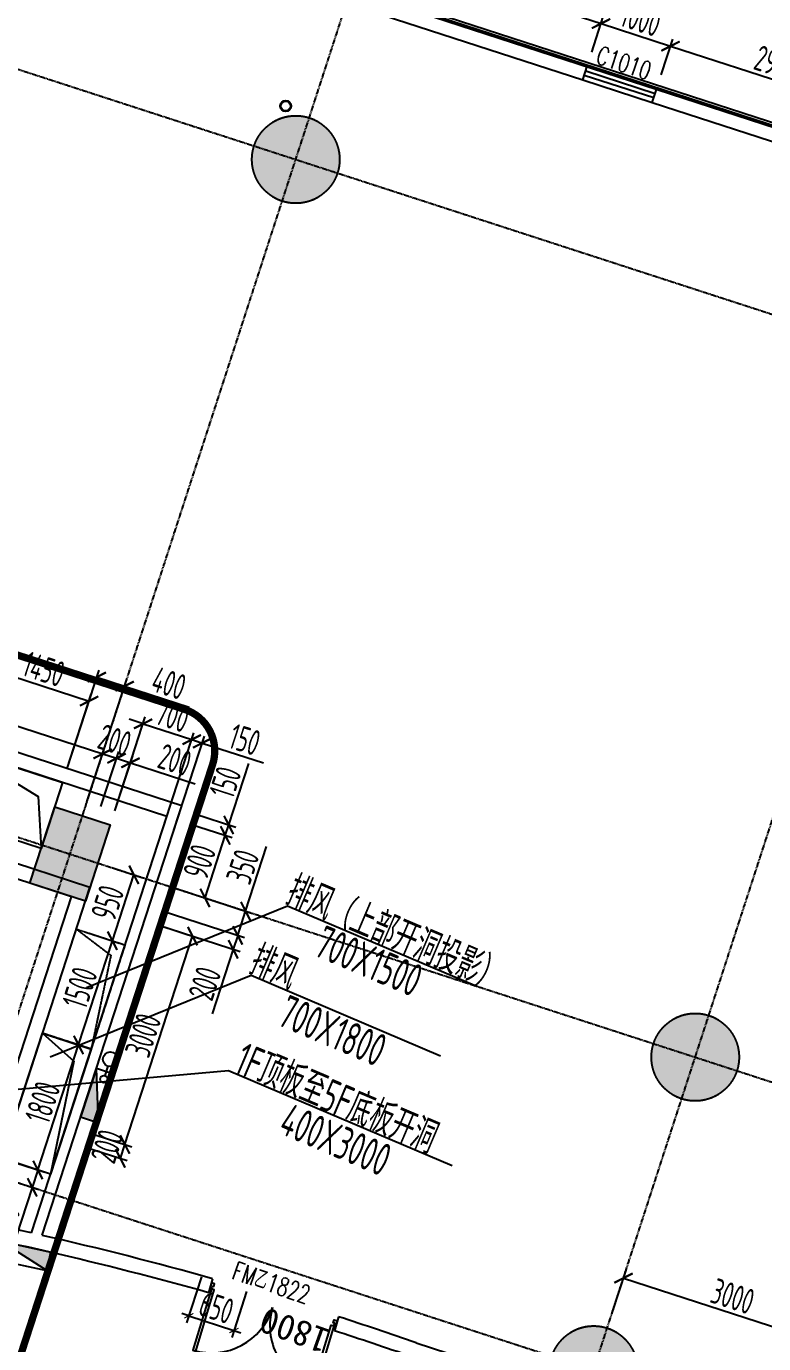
# Model space of a CAD drawing. Extents: x 11778731 to 12007717, y -6694179 to -6314888.
# Drawn here: x 11922133 to 11932228, y -6393688 to -6375651 of the extents above; entities that cross this region are included whole.
import ezdxf
from ezdxf.enums import TextEntityAlignment as Align
from ezdxf.xclip import XClip

# ---------------------------------------------------------------- set-up
doc = ezdxf.new("R2010")
doc.units = 0
doc.header["$LTSCALE"] = 10
doc.header["$MEASUREMENT"] = 0
doc.header["$XCLIPFRAME"] = 0
for name, pattern in [('A3-RG-axis-100$0$CENTER', [2, 1.25, -0.25, 0.25, -0.25]), ('A3-RI-5F$0$DASH', [0.35, 0.25, -0.1]), ('A3-RM-5F$0$DASH', [0.35, 0.25, -0.1]), ('DASHED2', [0.375, 0.25, -0.125])]:
    doc.linetypes.add(name, pattern=pattern)
for name, color, linetype in [('A-CLOD', 200, 'Continuous'), ('A3-RB-5F-100$0$A-DIMS-100', 1, 'Continuous'), ('A3-RG-axis-100$0$A-DIMS-100', 1, 'Continuous'), ('A3-RG-axis-100$0$A-GRID', 1, 'A3-RG-axis-100$0$CENTER'), ('A3-RI-5F$0$A-DOOR', 32, 'Continuous'), ('A3-RI-5F$0$A-FLOR', 2, 'Continuous'), ('A3-RI-5F$0$A-GLAZ', 140, 'Continuous'), ('A3-RI-5F$0$A-WALL', 7, 'Continuous'), ('A3-RI-5F$0$A-WALL-FINI', 95, 'Continuous'), ('A3-RM-5F$0$0P-1', 191, 'Continuous'), ('A3-RM-5F$0$0P-FE-FH-P', 41, 'A3-RM-5F$0$YJdef_FE-FH_LINE_F'), ('A3-RM-5F$0$0P-FE-FH-V', 141, 'Continuous'), ('A3-RM-5F$0$0P-FE-HY', 141, 'Continuous'), ('A3-RM-5F$0$A-EQPM', 55, 'Continuous'), ('A3-RS-1F$0$A-HATH-GRAY', 8, 'Continuous'), ('A3-RS-1F$0$A-WALL', 7, 'Continuous'), ('A3-SYMB-5F-100$0$A-SYMB', 4, 'Continuous'), ('A3-SYMB-5F-100$0$A-SYMB-AREA', 4, 'Continuous'), ('A3-SYMB-5F-100$0$A-SYMB-DOOR', 3, 'Continuous'), ('A3-SYMB-5F-100$0$A-SYMB-DOOR1', 3, 'Continuous'), ('A3-SYMB-5F-100$0$A-SYMB-DOOR2', 3, 'Continuous'), ('A3-SYMB-5F-100$0$A-SYMB-DOOR3', 3, 'Continuous'), ('A3-SYMB-5F-100$0$A-SYMB-NAME', 4, 'Continuous'), ('A3-SYMB-5F-100$0$A-SYMB-NAME-E', 4, 'Continuous')]:
    doc.layers.add(name, color=color, linetype=linetype)
doc.layers.add('A3-RI-5F$0$AN-WNDW-CWMG', color=3, linetype='Continuous', lineweight=5)
doc.styles.add('A3-RB-5F-100$0$XD2008', font='xd-hzs.shx', dxfattribs={"width": 0.7, "bigfont": 'xd-hztxt.shx'})
doc.styles.add('A3-RG-axis-100$0$XD2008', font='xd-hzs.shx', dxfattribs={"width": 0.7, "bigfont": 'xd-hztxt.shx'})
doc.styles.add('A3-RI-5F$0$Standard', font='')
doc.styles.add('A3-RM-5F$0$hz1', font='hzs.shx', dxfattribs={"width": 0.75, "bigfont": 'hztxt.shx'})
doc.styles.add('A3-SYMB-5F-100$0$ECADI', font='hzs.shx', dxfattribs={"width": 0.7, "bigfont": 'hztxt.shx'})
doc.styles.add('A3-SYMB-5F-100$0$ECADI-TXT', font='simplex.shx', dxfattribs={"bigfont": 'hztxt.shx'})
doc.styles.get('A3-RI-5F$0$Standard').set_extended_font_data('SimSun')
doc.linetypes.add('A3-RM-5F$0$YJdef_FE-FH_LINE_F', pattern='A,4,-0.2,["F",A3-RM-5F$0$hz1,S=0.2,R=0,X=-0.1,Y=-0.1],-0.1', length=4.3)
doc.dimstyles.new('A3-RB-5F-100$0$XD100$0', dxfattribs={"dimscale": 100, "dimtxt": 3.5, "dimasz": 2, "dimexe": 1, "dimexo": 2, "dimgap": 0.5, "dimtad": 1, "dimdec": 0, "dimdsep": 46, "dimtxsty": 'A3-RB-5F-100$0$XD2008', "dimblk1": 'A3-RB-5F-100$0$_ARCHTICK', "dimblk2": 'A3-RB-5F-100$0$_ARCHTICK', "dimsah": 1, "dimcen": 2.5, "dimclrt": 4, "dimaunit": 1, "dimadec": 0, "dimazin": 0, "dimtfac": 1, "dimtdec": 0, "dimtix": 1, "dimtmove": 0, "dimatfit": 3, "dimfxl": 0, "dimtolj": 1, "dimtzin": 0, "dimarcsym": 0})
doc.dimstyles.new('A3-RG-axis-100$0$XD100$0', dxfattribs={"dimscale": 100, "dimtxt": 3.5, "dimasz": 1, "dimexe": 1, "dimexo": 2, "dimgap": 0.5, "dimtad": 1, "dimdec": 0, "dimdsep": 46, "dimtxsty": 'A3-RG-axis-100$0$XD2008', "dimblk1": 'A3-RG-axis-100$0$_ARCHTICK', "dimblk2": 'A3-RG-axis-100$0$_ARCHTICK', "dimsah": 1, "dimcen": 2.5, "dimclrt": 4, "dimaunit": 1, "dimadec": 0, "dimazin": 0, "dimtfac": 1, "dimtdec": 0, "dimtix": 1, "dimtmove": 0, "dimatfit": 3, "dimfxl": 0, "dimtolj": 1, "dimtzin": 0, "dimarcsym": 0})

# ---------------------------------------------------------------- blocks, each defined once
blk = doc.blocks.new('A3-RI-5F$0$J-双扇门-1800')
for points in [[(25, 80), (25, 955), (65, 955), (65, 80)], [(1775, 80), (1775, 955), (1735, 955), (1735, 80)], [(0, 80), (25, 80), (25, 40), (45, 40), (45, 0), (0, 0)], [(1800, 80), (1775, 80), (1775, 40), (1755, 40), (1755, 0), (1800, 0)]]:
    blk.add_lwpolyline(points, close=True)
for centre, start, end in [((25, 80), 360, 90), ((1775, 80), 90, 180)]:
    blk.add_arc(centre, 875, start, end)
at = {"layer": 'Defpoints', "style": 'A3-RI-5F$0$Standard'}
blk.add_text('1800', height=350, rotation=357.2239, dxfattribs=at).set_placement((43, 148))
blk = doc.blocks.new('A3-RI-5F')
at = {"layer": 'A3-RI-5F$0$A-FLOR', "linetype": 'A3-RI-5F$0$DASH', "const_width": 50}
blk.add_lwpolyline([(11935081, -6377906), (11907835, -6369053)], dxfattribs=at)
at = {"layer": 'A3-RI-5F$0$A-GLAZ'}
for p, q in [((11929812, -6376194), (11930763, -6376503)), ((11929751, -6376384), (11930702, -6376693)), ((11929772, -6376318), (11930723, -6376627)), ((11929791, -6376261), (11930742, -6376570))]:
    blk.add_line(p, q, dxfattribs=at)
at = {"layer": 'A3-RI-5F$0$A-WALL'}
for p, q in [((11923345, -6374093), (11929812, -6376194)), ((11923283, -6374283), (11929750, -6376384)), ((11929750, -6376384), (11929812, -6376194)), ((11929750, -6376384), (11929812, -6376194)), ((11929750, -6376384), (11929812, -6376194)), ((11930702, -6376693), (11930763, -6376503)), ((11930763, -6376503), (11933521, -6377399)), ((11930702, -6376693), (11933460, -6377589)), ((11924260, -6386324), (11914702, -6383219)), ((11924056, -6386468), (11914830, -6383471)), ((11923004, -6387441), (11914444, -6384659)), ((11922752, -6387569), (11916047, -6385390)), ((11922350, -6392204), (11924260, -6386324)), ((11922203, -6392171), (11924056, -6386468)), ((11921515, -6392022), (11923004, -6387441)), ((11921825, -6390422), (11922752, -6387569)), ((11924683, -6392798), (11924628, -6392990)), ((11926406, -6393319), (11926352, -6393511)), ((11927469, -6393676), (11932630, -6395352))]:
    blk.add_line(p, q, dxfattribs=at)
for radius, start, end in [(47350, 74.2763, 79.7429), (47550, 77.3589, 78.2067), (47550, 74.2763, 77.1774), (47550, 70.7557, 72.1069), (47350, 70.7531, 72.0977)]:
    blk.add_arc((11911797, -6438569), radius, start, end, dxfattribs=at)
at = {"layer": 'A3-RI-5F$0$A-WALL-FINI'}
blk.add_line((11916037, -6371666), (11937864, -6378758), dxfattribs=at)
at = {"layer": 'A3-RI-5F$0$AN-WNDW-CWMG'}
for q in [(11923006, -6386139), (11923007, -6386139)]:
    blk.add_line((11922902, -6386460), q, dxfattribs=at)
at = {"layer": 'A3-RI-5F$0$A-DOOR', "rotation": 163.1893244103685}
blk.add_blockref('A3-RI-5F$0$J-双扇门-1800', (11926390, -6393376), dxfattribs=at)
blk = doc.blocks.new('A3-RG-axis-100$0$_ARCHTICK')
at = {"color": 0, "linetype": 'ByBlock', "const_width": 0.15}
blk.add_lwpolyline([(-0.5, -0.5), (0.5, 0.5)], dxfattribs=at)
blk = doc.blocks.new('*D249')
at = {"layer": 'A3-RG-axis-100$0$A-DIMS-100', "color": 0, "lineweight": -2}
for p, q in [((11924530, -6392774), (11924327, -6393401)), ((11925148, -6392975), (11924945, -6393602)), ((11924357, -6393306), (11924262, -6393275)), ((11924357, -6393306), (11924976, -6393507)), ((11924976, -6393507), (11925071, -6393538))]:
    blk.add_line(p, q, dxfattribs=at)
at = {"layer": 'Defpoints', "color": 0}
for p in [(11924592, -6392584), (11925210, -6392784), (11924976, -6393507)]:
    blk.add_point(p, dxfattribs=at)
at = {"layer": 'A3-RG-axis-100$0$A-DIMS-100', "color": 0, "lineweight": -2, "xscale": 100, "yscale": 100, "zscale": 100}
for p, rotation in [((11924357, -6393306), 341.9977395335488), ((11924976, -6393507), 161.9977395335488)]:
    blk.add_blockref('A3-RG-axis-100$0$_ARCHTICK', p, dxfattribs=dict(at, rotation=rotation))
at = {"layer": 'A3-RG-axis-100$0$A-DIMS-100', "color": 4, "insert": (11924736, -6393192), "char_height": 350, "attachment_point": 5, "rotation": 341.9977, "style": 'A3-RG-axis-100$0$XD2008'}
blk.add_mtext('\\A1;650', dxfattribs=at)
blk = doc.blocks.new('A3-SYMB-5F-100$0$ECADI-TAG-DOOR')
at = {"layer": 'A3-SYMB-5F-100$0$A-SYMB-DOOR', "style": 'A3-SYMB-5F-100$0$ECADI-TXT', "width": 0.7}
for tag, p in [('门窗主编号1', (-6.41, 7.26)), ('门窗主编号2', (2.08, 7.26))]:
    blk.add_attdef(tag, p, '', height=2.5, dxfattribs=at)
at = {"layer": 'A3-SYMB-5F-100$0$A-SYMB-DOOR', "style": 'A3-SYMB-5F-100$0$ECADI-TXT', "width": 0.7, "flags": 1}
for tag, p in [('洞口尺寸(宽X高)', (-6.42, 1.62)), ('备注', (-6.39, -1.21))]:
    blk.add_attdef(tag, p, '', height=2.5, dxfattribs=at)
at = {"layer": 'A3-SYMB-5F-100$0$A-SYMB-DOOR1', "style": 'A3-SYMB-5F-100$0$ECADI-TXT', "width": 0.7}
blk.add_attdef('门窗辅编号1', (-6.41, 4.41), '', height=2.5, dxfattribs=at)
at = {"layer": 'A3-SYMB-5F-100$0$A-SYMB-DOOR2', "style": 'A3-SYMB-5F-100$0$ECADI-TXT', "width": 0.7}
blk.add_attdef('门窗辅编号2', (-2.86, 4.41), '', height=2.5, dxfattribs=at)
at = {"layer": 'A3-SYMB-5F-100$0$A-SYMB-DOOR3', "style": 'A3-SYMB-5F-100$0$ECADI-TXT', "width": 0.7}
blk.add_attdef('门窗辅编号3', (2.32, 4.41), '', height=2.5, dxfattribs=at)
blk = doc.blocks.new('A3-SYMB-5F-100$0$ECADI-TAG-ROOM')
at = {"layer": 'A3-SYMB-5F-100$0$A-SYMB-AREA', "style": 'A3-SYMB-5F-100$0$ECADI', "width": 0.7}
blk.add_attdef('340M2', text='', height=2.5, dxfattribs=at).set_placement((7.17, -1.75), align=Align.MIDDLE_LEFT)
at = {"layer": 'A3-SYMB-5F-100$0$A-SYMB-NAME', "style": 'A3-SYMB-5F-100$0$ECADI', "width": 0.7}
blk.add_attdef('CHINESENAME', (-5.13, 0.09), '', height=4.5, dxfattribs=at)
at = {"layer": 'A3-SYMB-5F-100$0$A-SYMB-NAME-E', "style": 'A3-SYMB-5F-100$0$ECADI', "width": 0.7}
for tag, p in [('ENGLISHHIGH', (-5.13, 8.04)), ('ENGLISHLOW', (-5.13, 4.84))]:
    blk.add_attdef(tag, p, '', height=2.5, dxfattribs=at)
blk = doc.blocks.new('A3-SYMB-5F-100')
at = {"layer": 'A3-SYMB-5F-100$0$A-SYMB'}
for points in [[(11922956, -6388809), (11925710, -6387692), (11928302, -6388792)], [(11922458, -6389762), (11925211, -6388644), (11927803, -6389745)], [(11920522, -6390337), (11924902, -6389949), (11927964, -6391248)]]:
    blk.add_lwpolyline(points, dxfattribs=at)
ref = blk.add_blockref('A3-SYMB-5F-100$0$ECADI-TAG-ROOM', (11926125, -6387875), dxfattribs=dict(at, xscale=99.9999999998905, yscale=100.0000000001164, rotation=336.9999999999299))
ref.add_attrib('CHINESENAME', '排风（上部开洞投影）', (11925650, -6387664), dxfattribs={"height": 450, "rotation": 337, "style": 'A3-SYMB-5F-100$0$ECADI', "width": 0.7})
ref = blk.add_blockref('A3-SYMB-5F-100$0$ECADI-TAG-ROOM', (11928070, -6389232), dxfattribs=dict(at, xscale=99.9999999998905, yscale=100.0000000001164, rotation=336.9999999999299))
ref.add_attrib('CHINESENAME', '700X1500', (11926046, -6388364), dxfattribs={"height": 450, "rotation": 337, "style": 'A3-SYMB-5F-100$0$ECADI', "width": 0.7})
ref = blk.add_blockref('A3-SYMB-5F-100$0$ECADI-TAG-ROOM', (11925626, -6388827), dxfattribs=dict(at, xscale=99.9999999998905, yscale=100.0000000001164, rotation=336.9999999999299))
ref.add_attrib('CHINESENAME', '排风', (11925151, -6388616), dxfattribs={"height": 450, "rotation": 337, "style": 'A3-SYMB-5F-100$0$ECADI', "width": 0.7})
ref = blk.add_blockref('A3-SYMB-5F-100$0$ECADI-TAG-ROOM', (11927571, -6390185), dxfattribs=dict(at, xscale=99.9999999998905, yscale=100.0000000001164, rotation=336.9999999999299))
ref.add_attrib('CHINESENAME', '700X1800', (11925547, -6389316), dxfattribs={"height": 450, "rotation": 337, "style": 'A3-SYMB-5F-100$0$ECADI', "width": 0.7})
ref = blk.add_blockref('A3-SYMB-5F-100$0$ECADI-TAG-ROOM', (11927038, -6390862), dxfattribs=dict(at, xscale=99.99999999989046, yscale=100.0000000001164, rotation=337.0000000001323))
ref.add_attrib('CHINESENAME', '1F顶板至5F底板开洞', (11924953, -6389968), dxfattribs={"height": 450, "rotation": 337, "style": 'A3-SYMB-5F-100$0$ECADI', "width": 0.7})
ref = blk.add_blockref('A3-SYMB-5F-100$0$ECADI-TAG-ROOM', (11927651, -6391693), dxfattribs=dict(at, xscale=99.99999999989046, yscale=100.0000000001164, rotation=337.0000000001323))
ref.add_attrib('CHINESENAME', '400X3000', (11925566, -6390799), dxfattribs={"height": 450, "rotation": 337, "style": 'A3-SYMB-5F-100$0$ECADI', "width": 0.7})
at = {"layer": 'A3-SYMB-5F-100$0$A-SYMB-DOOR'}
ref = blk.add_blockref('A3-SYMB-5F-100$0$ECADI-TAG-DOOR', (11930626, -6377153, -333), dxfattribs=dict(at, xscale=99.99999999997296, yscale=100, zscale=100, rotation=341.7282706843671))
ref.add_attrib('门窗主编号1', 'C1010', dxfattribs={"height": 250, "rotation": 341.7283, "style": 'A3-SYMB-5F-100$0$ECADI-TXT', "width": 0.7}).set_placement((11930636, -6376389, -333), align=Align.RIGHT)
ref = blk.add_blockref('A3-SYMB-5F-100$0$ECADI-TAG-DOOR', (11925947, -6393912, -667), dxfattribs=dict(at, xscale=99.99999999997291, yscale=100, zscale=100, rotation=341.1066567178231))
ref.add_attrib('门窗主编号1', 'FM乙1822', dxfattribs={"height": 250, "rotation": 341.1067, "style": 'A3-SYMB-5F-100$0$ECADI-TXT', "width": 0.7}).set_placement((11925965, -6393148, -667), align=Align.RIGHT)
blk = doc.blocks.new('A3-RS-1F')
at = {"layer": 'A3-RS-1F$0$A-HATH-GRAY'}
h = blk.add_hatch(color=256, dxfattribs=at)
edge = h.paths.add_edge_path()
edge.add_arc((11925822, -6377474), 600, 0, 360)
blk.add_hatch(color=256, dxfattribs=at).paths.add_polyline_path([(11922181, -6387384), (11922521, -6386337), (11923282, -6386585), (11922942, -6387631)])
h = blk.add_hatch(color=256, dxfattribs=at)
edge = h.paths.add_edge_path()
edge.add_arc((11931291, -6389765), 600, 0, 360)
h = blk.add_hatch(color=256, dxfattribs=at)
edge = h.paths.add_edge_path()
edge.add_arc((11929900, -6394045), 600, 0, 360)
at = {"layer": 'A3-RS-1F$0$A-WALL'}
blk.add_lwpolyline([(11922181, -6387384), (11922521, -6386337), (11923282, -6386585), (11922942, -6387631)], close=True, dxfattribs=at)
for centre in [(11925822, -6377474), (11931291, -6389765), (11929900, -6394045)]:
    blk.add_circle(centre, 600, dxfattribs=at)
blk = doc.blocks.new('A3-RB-5F-100$0$_ARCHTICK')
at = {"color": 0, "linetype": 'ByBlock', "const_width": 0.15}
blk.add_lwpolyline([(-0.5, -0.5), (0.5, 0.5)], dxfattribs=at)
blk = doc.blocks.new('*D1052')
at = {"layer": 'A3-RB-5F-100$0$A-DIMS-100', "color": 0, "lineweight": -2}
for p, q in [((11916448, -6384154), (11916694, -6383399)), ((11916663, -6383494), (11923178, -6385611)), ((11922963, -6386271), (11923209, -6385516))]:
    blk.add_line(p, q, dxfattribs=at)
at = {"layer": 'Defpoints', "color": 0}
for p in [(11916387, -6384344), (11923178, -6385611), (11922901, -6386461)]:
    blk.add_point(p, dxfattribs=at)
at = {"layer": 'A3-RB-5F-100$0$A-DIMS-100', "color": 0, "lineweight": -2, "xscale": 200, "yscale": 200, "zscale": 200}
for p, rotation in [((11916663, -6383494), 161.9999999986623), ((11923178, -6385611), 341.9999999986623)]:
    blk.add_blockref('A3-RB-5F-100$0$_ARCHTICK', p, dxfattribs=dict(at, rotation=rotation))
at = {"layer": 'A3-RB-5F-100$0$A-DIMS-100', "color": 4, "insert": (11919990, -6384338), "char_height": 350, "attachment_point": 5, "rotation": 342, "style": 'A3-RB-5F-100$0$XD2008'}
blk.add_mtext('\\A1;6850', dxfattribs=at)
blk = doc.blocks.new('*D1053')
at = {"layer": 'A3-RB-5F-100$0$A-DIMS-100', "color": 0, "lineweight": -2}
for p, q in [((11922963, -6386271), (11923209, -6385516)), ((11923153, -6386333), (11923399, -6385578)), ((11923178, -6385611), (11923368, -6385673))]:
    blk.add_line(p, q, dxfattribs=at)
at = {"layer": 'Defpoints', "color": 0}
for p in [(11923368, -6385673), (11922901, -6386461), (11923092, -6386523)]:
    blk.add_point(p, dxfattribs=at)
at = {"layer": 'A3-RB-5F-100$0$A-DIMS-100', "color": 0, "lineweight": -2, "xscale": 200, "yscale": 200, "zscale": 200}
for p, rotation in [((11923178, -6385611), 161.9999999987524), ((11923368, -6385673), 341.9999999987524)]:
    blk.add_blockref('A3-RB-5F-100$0$_ARCHTICK', p, dxfattribs=dict(at, rotation=rotation))
at = {"layer": 'A3-RB-5F-100$0$A-DIMS-100', "color": 4, "insert": (11923342, -6385428), "char_height": 350, "attachment_point": 5, "rotation": 342, "style": 'A3-RB-5F-100$0$XD2008'}
blk.add_mtext('\\A1;200', dxfattribs=at)
blk = doc.blocks.new('*D1054')
at = {"layer": 'A3-RB-5F-100$0$A-DIMS-100', "color": 0, "lineweight": -2}
for p, q in [((11923153, -6386333), (11923399, -6385578)), ((11923344, -6386394), (11923589, -6385639)), ((11923368, -6385673), (11923558, -6385734)), ((11923558, -6385734), (11924443, -6386022))]:
    blk.add_line(p, q, dxfattribs=at)
at = {"layer": 'Defpoints', "color": 0}
for p in [(11923558, -6385734), (11923092, -6386523), (11923282, -6386585)]:
    blk.add_point(p, dxfattribs=at)
at = {"layer": 'A3-RB-5F-100$0$A-DIMS-100', "color": 0, "lineweight": -2, "xscale": 200, "yscale": 200, "zscale": 200}
for p, rotation in [((11923368, -6385673), 161.9999999986123), ((11923558, -6385734), 341.9999999986123)]:
    blk.add_blockref('A3-RB-5F-100$0$_ARCHTICK', p, dxfattribs=dict(at, rotation=rotation))
at = {"layer": 'A3-RB-5F-100$0$A-DIMS-100', "color": 4, "insert": (11924165, -6385695), "char_height": 350, "attachment_point": 5, "rotation": 342, "style": 'A3-RB-5F-100$0$XD2008'}
blk.add_mtext('\\A1;200', dxfattribs=at)
blk = doc.blocks.new('*D1055')
at = {"layer": 'A3-RB-5F-100$0$A-DIMS-100', "color": 0, "lineweight": -2}
for p, q in [((11924394, -6386578), (11924952, -6386759)), ((11924579, -6387584), (11924857, -6386729)), ((11924116, -6387434), (11924674, -6387615))]:
    blk.add_line(p, q, dxfattribs=at)
at = {"layer": 'Defpoints', "color": 0}
for p in [(11924204, -6386516), (11924857, -6386729), (11923926, -6387372)]:
    blk.add_point(p, dxfattribs=at)
at = {"layer": 'A3-RB-5F-100$0$A-DIMS-100', "color": 0, "lineweight": -2, "xscale": 200, "yscale": 200, "zscale": 200}
for p, rotation in [((11924857, -6386729), 72.0000752726444), ((11924579, -6387584), 252.0000752726444)]:
    blk.add_blockref('A3-RB-5F-100$0$_ARCHTICK', p, dxfattribs=dict(at, rotation=rotation))
at = {"layer": 'A3-RB-5F-100$0$A-DIMS-100', "color": 4, "insert": (11924504, -6387087), "char_height": 350, "attachment_point": 5, "rotation": 72.0001, "style": 'A3-RB-5F-100$0$XD2008'}
blk.add_mtext('\\A1;900', dxfattribs=at)
blk = doc.blocks.new('*D1056')
at = {"layer": 'A3-RB-5F-100$0$A-DIMS-100', "color": 0, "lineweight": -2}
for p, q in [((11924904, -6386586), (11925177, -6385746)), ((11924440, -6386435), (11924999, -6386617)), ((11924394, -6386578), (11924952, -6386759)), ((11924857, -6386729), (11924904, -6386586))]:
    blk.add_line(p, q, dxfattribs=at)
at = {"layer": 'Defpoints', "color": 0}
for p in [(11924250, -6386373), (11924204, -6386516), (11924904, -6386586)]:
    blk.add_point(p, dxfattribs=at)
at = {"layer": 'A3-RB-5F-100$0$A-DIMS-100', "color": 0, "lineweight": -2, "xscale": 200, "yscale": 200, "zscale": 200}
for p, rotation in [((11924904, -6386586), 72.0000752723444), ((11924857, -6386729), 252.0000752723444)]:
    blk.add_blockref('A3-RB-5F-100$0$_ARCHTICK', p, dxfattribs=dict(at, rotation=rotation))
at = {"layer": 'A3-RB-5F-100$0$A-DIMS-100', "color": 4, "insert": (11924857, -6386001), "char_height": 350, "attachment_point": 5, "rotation": 72.0001, "style": 'A3-RB-5F-100$0$XD2008'}
blk.add_mtext('\\A1;150', dxfattribs=at)
blk = doc.blocks.new('*D1057')
at = {"layer": 'A3-RB-5F-100$0$A-DIMS-100', "color": 0, "lineweight": -2}
for p, q in [((11923482, -6390961), (11924409, -6388108)), ((11923946, -6387957), (11924504, -6388138)), ((11923019, -6390810), (11923577, -6390992))]:
    blk.add_line(p, q, dxfattribs=at)
at = {"layer": 'Defpoints', "color": 0}
for p in [(11923756, -6387895), (11924409, -6388108), (11922829, -6390748)]:
    blk.add_point(p, dxfattribs=at)
at = {"layer": 'A3-RB-5F-100$0$A-DIMS-100', "color": 0, "lineweight": -2, "xscale": 200, "yscale": 200, "zscale": 200}
for p, rotation in [((11924409, -6388108), 71.99999999980696), ((11923482, -6390961), 251.9999999998069)]:
    blk.add_blockref('A3-RB-5F-100$0$_ARCHTICK', p, dxfattribs=dict(at, rotation=rotation))
at = {"layer": 'A3-RB-5F-100$0$A-DIMS-100', "color": 4, "insert": (11923732, -6389465), "char_height": 350, "attachment_point": 5, "rotation": 72, "style": 'A3-RB-5F-100$0$XD2008'}
blk.add_mtext('\\A1;3000', dxfattribs=at)
blk = doc.blocks.new('*D1058')
at = {"layer": 'A3-RB-5F-100$0$A-DIMS-100', "color": 0, "lineweight": -2}
for p, q in [((11923019, -6390810), (11923577, -6390992)), ((11922957, -6391000), (11923515, -6391182)), ((11923420, -6391151), (11923482, -6390961))]:
    blk.add_line(p, q, dxfattribs=at)
at = {"layer": 'Defpoints', "color": 0}
for p in [(11922829, -6390748), (11922767, -6390939), (11923482, -6390961)]:
    blk.add_point(p, dxfattribs=at)
at = {"layer": 'A3-RB-5F-100$0$A-DIMS-100', "color": 0, "lineweight": -2, "xscale": 200, "yscale": 200, "zscale": 200}
for p, rotation in [((11923482, -6390961), 71.99999999996987), ((11923420, -6391151), 251.9999999999699)]:
    blk.add_blockref('A3-RB-5F-100$0$_ARCHTICK', p, dxfattribs=dict(at, rotation=rotation))
at = {"layer": 'A3-RB-5F-100$0$A-DIMS-100', "color": 4, "insert": (11923237, -6390986), "char_height": 350, "attachment_point": 5, "rotation": 72, "style": 'A3-RB-5F-100$0$XD2008'}
blk.add_mtext('\\A1;200', dxfattribs=at)
blk = doc.blocks.new('*D1059')
at = {"layer": 'A3-RB-5F-100$0$A-DIMS-100', "color": 0, "lineweight": -2}
for p, q in [((11924008, -6387767), (11925122, -6388128)), ((11923946, -6387957), (11925060, -6388319)), ((11925027, -6388098), (11924965, -6388288)), ((11924965, -6388288), (11924678, -6389172))]:
    blk.add_line(p, q, dxfattribs=at)
at = {"layer": 'Defpoints', "color": 0}
for p in [(11923817, -6387705), (11923756, -6387895), (11925027, -6388098)]:
    blk.add_point(p, dxfattribs=at)
at = {"layer": 'A3-RB-5F-100$0$A-DIMS-100', "color": 0, "lineweight": -2, "xscale": 200, "yscale": 200, "zscale": 200}
for p, rotation in [((11925027, -6388098), 72.00826869583318), ((11924965, -6388288), 252.0082686958332)]:
    blk.add_blockref('A3-RB-5F-100$0$_ARCHTICK', p, dxfattribs=dict(at, rotation=rotation))
at = {"layer": 'A3-RB-5F-100$0$A-DIMS-100', "color": 4, "insert": (11924576, -6388756), "char_height": 350, "attachment_point": 5, "rotation": 72.0083, "style": 'A3-RB-5F-100$0$XD2008'}
blk.add_mtext('\\A1;200', dxfattribs=at)
blk = doc.blocks.new('*D1060')
at = {"layer": 'A3-RB-5F-100$0$A-DIMS-100', "color": 0, "lineweight": -2}
for p, q in [((11925135, -6387765), (11925422, -6386880)), ((11924116, -6387434), (11925230, -6387796)), ((11924008, -6387767), (11925122, -6388128)), ((11925027, -6388098), (11925135, -6387765))]:
    blk.add_line(p, q, dxfattribs=at)
at = {"layer": 'Defpoints', "color": 0}
for p in [(11923925, -6387372), (11923817, -6387705), (11925135, -6387765)]:
    blk.add_point(p, dxfattribs=at)
at = {"layer": 'A3-RB-5F-100$0$A-DIMS-100', "color": 0, "lineweight": -2, "xscale": 200, "yscale": 200, "zscale": 200}
for p, rotation in [((11925135, -6387765), 72.0082686959239), ((11925027, -6388098), 252.0082686959239)]:
    blk.add_blockref('A3-RB-5F-100$0$_ARCHTICK', p, dxfattribs=dict(at, rotation=rotation))
at = {"layer": 'A3-RB-5F-100$0$A-DIMS-100', "color": 4, "insert": (11925095, -6387158), "char_height": 350, "attachment_point": 5, "rotation": 72.0083, "style": 'A3-RB-5F-100$0$XD2008'}
blk.add_mtext('\\A1;350', dxfattribs=at)
blk = doc.blocks.new('*D1061')
at = {"layer": 'A3-RB-5F-100$0$A-DIMS-100', "color": 0, "lineweight": -2}
for p, q in [((11923344, -6386394), (11923762, -6385106)), ((11923731, -6385201), (11923541, -6385139)), ((11923731, -6385201), (11924397, -6385417)), ((11924009, -6386611), (11924428, -6385322)), ((11924397, -6385417), (11924587, -6385479))]:
    blk.add_line(p, q, dxfattribs=at)
at = {"layer": 'Defpoints', "color": 0}
for p in [(11924397, -6385417), (11923282, -6386585), (11923948, -6386801)]:
    blk.add_point(p, dxfattribs=at)
at = {"layer": 'A3-RB-5F-100$0$A-DIMS-100', "color": 0, "lineweight": -2, "xscale": 200, "yscale": 200, "zscale": 200}
for p, rotation in [((11923731, -6385201), 341.9999999998445), ((11924397, -6385417), 161.9999999998445)]:
    blk.add_blockref('A3-RB-5F-100$0$_ARCHTICK', p, dxfattribs=dict(at, rotation=rotation))
at = {"layer": 'A3-RB-5F-100$0$A-DIMS-100', "color": 4, "insert": (11924134, -6385095), "char_height": 350, "attachment_point": 5, "rotation": 342, "style": 'A3-RB-5F-100$0$XD2008'}
blk.add_mtext('\\A1;700', dxfattribs=at)
blk = doc.blocks.new('*D1062')
at = {"layer": 'A3-RB-5F-100$0$A-DIMS-100', "color": 0, "lineweight": -2}
for p, q in [((11924009, -6386611), (11924428, -6385322)), ((11924152, -6386657), (11924571, -6385369)), ((11924397, -6385417), (11924540, -6385464)), ((11924540, -6385464), (11925380, -6385737))]:
    blk.add_line(p, q, dxfattribs=at)
at = {"layer": 'Defpoints', "color": 0}
for p in [(11924540, -6385464), (11923948, -6386801), (11924090, -6386847)]:
    blk.add_point(p, dxfattribs=at)
at = {"layer": 'A3-RB-5F-100$0$A-DIMS-100', "color": 0, "lineweight": -2, "xscale": 200, "yscale": 200, "zscale": 200}
for p, rotation in [((11924397, -6385417), 161.9999999997793), ((11924540, -6385464), 341.9999999997793)]:
    blk.add_blockref('A3-RB-5F-100$0$_ARCHTICK', p, dxfattribs=dict(at, rotation=rotation))
at = {"layer": 'A3-RB-5F-100$0$A-DIMS-100', "color": 4, "insert": (11925124, -6385417), "char_height": 350, "attachment_point": 5, "rotation": 342, "style": 'A3-RB-5F-100$0$XD2008'}
blk.add_mtext('\\A1;150', dxfattribs=at)
blk = doc.blocks.new('*D921')
at = {"layer": 'A3-RB-5F-100$0$A-DIMS-100', "color": 0, "lineweight": -2}
for p, q in [((11930154, -6393264), (11930339, -6392695)), ((11930308, -6392790), (11933161, -6393717)), ((11933007, -6394191), (11933192, -6393622))]:
    blk.add_line(p, q, dxfattribs=at)
at = {"layer": 'Defpoints', "color": 0}
for p in [(11930092, -6393454), (11933161, -6393717), (11932945, -6394381)]:
    blk.add_point(p, dxfattribs=at)
at = {"layer": 'A3-RB-5F-100$0$A-DIMS-100', "color": 0, "lineweight": -2, "xscale": 200, "yscale": 200, "zscale": 200}
for p, rotation in [((11930308, -6392790), 161.9999999998856), ((11933161, -6393717), 341.9999999998856)]:
    blk.add_blockref('A3-RB-5F-100$0$_ARCHTICK', p, dxfattribs=dict(at, rotation=rotation))
at = {"layer": 'A3-RB-5F-100$0$A-DIMS-100', "color": 4, "insert": (11931804, -6393040), "char_height": 350, "attachment_point": 5, "rotation": 342, "style": 'A3-RB-5F-100$0$XD2008'}
blk.add_mtext('\\A1;3000', dxfattribs=at)
blk = doc.blocks.new('*D674')
at = {"layer": 'A3-RB-5F-100$0$A-DIMS-100', "color": 0, "lineweight": -2}
for p, q in [((11930825, -6376313), (11930983, -6375827)), ((11930952, -6375922), (11933710, -6376818)), ((11933583, -6377209), (11933741, -6376723))]:
    blk.add_line(p, q, dxfattribs=at)
at = {"layer": 'Defpoints', "color": 0}
for p in [(11930763, -6376503), (11933710, -6376818), (11933521, -6377399)]:
    blk.add_point(p, dxfattribs=at)
at = {"layer": 'A3-RB-5F-100$0$A-DIMS-100', "color": 0, "lineweight": -2, "xscale": 200, "yscale": 200, "zscale": 200}
for p, rotation in [((11930952, -6375922), 161.9999999998906), ((11933710, -6376818), 341.9999999998906)]:
    blk.add_blockref('A3-RB-5F-100$0$_ARCHTICK', p, dxfattribs=dict(at, rotation=rotation))
at = {"layer": 'A3-RB-5F-100$0$A-DIMS-100', "color": 4, "insert": (11932401, -6376156), "char_height": 350, "attachment_point": 5, "rotation": 342, "style": 'A3-RB-5F-100$0$XD2008'}
blk.add_mtext('\\A1;2900', dxfattribs=at)
blk = doc.blocks.new('*D675')
at = {"layer": 'A3-RB-5F-100$0$A-DIMS-100', "color": 0, "lineweight": -2}
for p, q in [((11929874, -6376004), (11930032, -6375517)), ((11930001, -6375613), (11930952, -6375922)), ((11930825, -6376313), (11930983, -6375827))]:
    blk.add_line(p, q, dxfattribs=at)
at = {"layer": 'Defpoints', "color": 0}
for p in [(11930952, -6375922), (11929812, -6376194), (11930763, -6376503)]:
    blk.add_point(p, dxfattribs=at)
at = {"layer": 'A3-RB-5F-100$0$A-DIMS-100', "color": 0, "lineweight": -2, "xscale": 200, "yscale": 200, "zscale": 200}
for p, rotation in [((11930001, -6375613), 161.9999999998733), ((11930952, -6375922), 341.9999999998734)]:
    blk.add_blockref('A3-RB-5F-100$0$_ARCHTICK', p, dxfattribs=dict(at, rotation=rotation))
at = {"layer": 'A3-RB-5F-100$0$A-DIMS-100', "color": 4, "insert": (11930546, -6375553), "char_height": 350, "attachment_point": 5, "rotation": 342, "style": 'A3-RB-5F-100$0$XD2008'}
blk.add_mtext('\\A1;1000', dxfattribs=at)
blk = doc.blocks.new('*D676')
at = {"layer": 'A3-RB-5F-100$0$A-DIMS-100', "color": 0, "lineweight": -2}
for p, q in [((11926641, -6374953), (11926799, -6374467)), ((11926768, -6374562), (11930001, -6375613)), ((11929874, -6376004), (11930032, -6375517))]:
    blk.add_line(p, q, dxfattribs=at)
at = {"layer": 'Defpoints', "color": 0}
for p in [(11926579, -6375143), (11930001, -6375613), (11929812, -6376194)]:
    blk.add_point(p, dxfattribs=at)
at = {"layer": 'A3-RB-5F-100$0$A-DIMS-100', "color": 0, "lineweight": -2, "xscale": 200, "yscale": 200, "zscale": 200}
for p, rotation in [((11926768, -6374562), 161.9999999998959), ((11930001, -6375613), 341.9999999998959)]:
    blk.add_blockref('A3-RB-5F-100$0$_ARCHTICK', p, dxfattribs=dict(at, rotation=rotation))
at = {"layer": 'A3-RB-5F-100$0$A-DIMS-100', "color": 4, "insert": (11928454, -6374873), "char_height": 350, "attachment_point": 5, "rotation": 342, "style": 'A3-RB-5F-100$0$XD2008'}
blk.add_mtext('\\A1;3400', dxfattribs=at)
blk = doc.blocks.new('*D829')
at = {"layer": 'A3-RB-5F-100$0$A-DIMS-100', "color": 0, "lineweight": -2}
for p, q in [((11921312, -6385366), (11921643, -6384346)), ((11921613, -6384441), (11922992, -6384889)), ((11922691, -6385814), (11923022, -6384794))]:
    blk.add_line(p, q, dxfattribs=at)
at = {"layer": 'Defpoints', "color": 0}
for p in [(11922992, -6384889), (11921250, -6385556), (11922629, -6386005)]:
    blk.add_point(p, dxfattribs=at)
at = {"layer": 'A3-RB-5F-100$0$A-DIMS-100', "color": 0, "lineweight": -2, "xscale": 200, "yscale": 200, "zscale": 200}
for p, rotation in [((11921613, -6384441), 162.0000789678487), ((11922992, -6384889), 342.0000789678487)]:
    blk.add_blockref('A3-RB-5F-100$0$_ARCHTICK', p, dxfattribs=dict(at, rotation=rotation))
at = {"layer": 'A3-RB-5F-100$0$A-DIMS-100', "color": 4, "insert": (11922372, -6384451), "char_height": 350, "attachment_point": 5, "rotation": 342.0001, "style": 'A3-RB-5F-100$0$XD2008'}
blk.add_mtext('\\A1;1450', dxfattribs=at)
blk = doc.blocks.new('*D830')
at = {"layer": 'A3-RB-5F-100$0$A-DIMS-100', "color": 0, "lineweight": -2}
for p, q in [((11922691, -6385814), (11923129, -6384466)), ((11923071, -6385938), (11923510, -6384589)), ((11923098, -6384561), (11923479, -6384685)), ((11923479, -6384685), (11924363, -6384972))]:
    blk.add_line(p, q, dxfattribs=at)
at = {"layer": 'Defpoints', "color": 0}
for p in [(11923479, -6384685), (11922629, -6386005), (11923010, -6386128)]:
    blk.add_point(p, dxfattribs=at)
at = {"layer": 'A3-RB-5F-100$0$A-DIMS-100', "color": 0, "lineweight": -2, "xscale": 200, "yscale": 200, "zscale": 200}
for p, rotation in [((11923098, -6384561), 162.0000789678633), ((11923479, -6384685), 342.0000789678633)]:
    blk.add_blockref('A3-RB-5F-100$0$_ARCHTICK', p, dxfattribs=dict(at, rotation=rotation))
at = {"layer": 'A3-RB-5F-100$0$A-DIMS-100', "color": 4, "insert": (11924085, -6384645), "char_height": 350, "attachment_point": 5, "rotation": 342.0001, "style": 'A3-RB-5F-100$0$XD2008'}
blk.add_mtext('\\A1;400', dxfattribs=at)
blk = doc.blocks.new('*D837')
at = {"layer": 'A3-RB-5F-100$0$A-DIMS-100', "color": 0, "lineweight": -2}
for p, q in [((11923302, -6387169), (11923700, -6387299)), ((11923311, -6388171), (11923605, -6387268)), ((11923009, -6388073), (11923406, -6388202))]:
    blk.add_line(p, q, dxfattribs=at)
at = {"layer": 'Defpoints', "color": 0}
for p in [(11923112, -6387108), (11923605, -6387268), (11922818, -6388011)]:
    blk.add_point(p, dxfattribs=at)
at = {"layer": 'A3-RB-5F-100$0$A-DIMS-100', "color": 0, "lineweight": -2, "xscale": 200, "yscale": 200, "zscale": 200}
for p, rotation in [((11923605, -6387268), 71.999999999897), ((11923311, -6388171), 251.999999999897)]:
    blk.add_blockref('A3-RB-5F-100$0$_ARCHTICK', p, dxfattribs=dict(at, rotation=rotation))
at = {"layer": 'A3-RB-5F-100$0$A-DIMS-100', "color": 4, "insert": (11923244, -6387650), "char_height": 350, "attachment_point": 5, "rotation": 72, "style": 'A3-RB-5F-100$0$XD2008'}
blk.add_mtext('\\A1;950', dxfattribs=at)
blk = doc.blocks.new('*D838')
at = {"layer": 'A3-RB-5F-100$0$A-DIMS-100', "color": 0, "lineweight": -2}
for p, q in [((11923009, -6388073), (11923406, -6388202)), ((11922848, -6389598), (11923311, -6388171)), ((11922545, -6389500), (11922943, -6389629))]:
    blk.add_line(p, q, dxfattribs=at)
at = {"layer": 'Defpoints', "color": 0}
for p in [(11922818, -6388011), (11923311, -6388171), (11922355, -6389438)]:
    blk.add_point(p, dxfattribs=at)
at = {"layer": 'A3-RB-5F-100$0$A-DIMS-100', "color": 0, "lineweight": -2, "xscale": 200, "yscale": 200, "zscale": 200}
for p, rotation in [((11923311, -6388171), 71.99999999992664), ((11922848, -6389598), 251.9999999999266)]:
    blk.add_blockref('A3-RB-5F-100$0$_ARCHTICK', p, dxfattribs=dict(at, rotation=rotation))
at = {"layer": 'A3-RB-5F-100$0$A-DIMS-100', "color": 4, "insert": (11922865, -6388815), "char_height": 350, "attachment_point": 5, "rotation": 72, "style": 'A3-RB-5F-100$0$XD2008'}
blk.add_mtext('\\A1;1500', dxfattribs=at)
blk = doc.blocks.new('*D839')
at = {"layer": 'A3-RB-5F-100$0$A-DIMS-100', "color": 0, "lineweight": -2}
for p, q in [((11922545, -6389500), (11922943, -6389629)), ((11922291, -6391310), (11922848, -6389598)), ((11921989, -6391211), (11922386, -6391341))]:
    blk.add_line(p, q, dxfattribs=at)
at = {"layer": 'Defpoints', "color": 0}
for p in [(11922355, -6389438), (11922848, -6389598), (11921799, -6391150)]:
    blk.add_point(p, dxfattribs=at)
at = {"layer": 'A3-RB-5F-100$0$A-DIMS-100', "color": 0, "lineweight": -2, "xscale": 200, "yscale": 200, "zscale": 200}
for p, rotation in [((11922848, -6389598), 71.99999999993102), ((11922291, -6391310), 251.999999999931)]:
    blk.add_blockref('A3-RB-5F-100$0$_ARCHTICK', p, dxfattribs=dict(at, rotation=rotation))
at = {"layer": 'A3-RB-5F-100$0$A-DIMS-100', "color": 4, "insert": (11922355, -6390384), "char_height": 350, "attachment_point": 5, "rotation": 72, "style": 'A3-RB-5F-100$0$XD2008'}
blk.add_mtext('\\A1;1800', dxfattribs=at)
blk = doc.blocks.new('*D840')
at = {"layer": 'A3-RB-5F-100$0$A-DIMS-100', "color": 0, "lineweight": -2}
for p, q in [((11921989, -6391211), (11922386, -6391341)), ((11922291, -6391310), (11922214, -6391548)), ((11921911, -6391449), (11922309, -6391578)), ((11922214, -6391548), (11921927, -6392432))]:
    blk.add_line(p, q, dxfattribs=at)
at = {"layer": 'Defpoints', "color": 0}
for p in [(11921799, -6391150), (11922291, -6391310), (11921721, -6391387)]:
    blk.add_point(p, dxfattribs=at)
at = {"layer": 'A3-RB-5F-100$0$A-DIMS-100', "color": 0, "lineweight": -2, "xscale": 200, "yscale": 200, "zscale": 200}
for p, rotation in [((11922291, -6391310), 71.99999999992153), ((11922214, -6391548), 251.9999999999215)]:
    blk.add_blockref('A3-RB-5F-100$0$_ARCHTICK', p, dxfattribs=dict(at, rotation=rotation))
at = {"layer": 'A3-RB-5F-100$0$A-DIMS-100', "color": 4, "insert": (11921825, -6392015), "char_height": 350, "attachment_point": 5, "rotation": 72, "style": 'A3-RB-5F-100$0$XD2008'}
blk.add_mtext('\\A1;250', dxfattribs=at)
blk = doc.blocks.new('A3-RM-5F$0$A$C6F954C98')
at = {"extrusion": (0, 0, -1)}
blk.add_hatch(color=256, dxfattribs=at).paths.add_polyline_path([(-260, 700), (0, 0), (0, 700)])
for p, q in [((260, 700), (0, 700)), ((0, 0), (0, 700)), ((260, 700), (0, 0)), ((260, 0), (260, 700)), ((260, 0), (0, 0)), ((231, 106, 0), (191, 106, 0)), ((231, 156, 0), (231, 56, 0))]:
    blk.add_line(p, q, dxfattribs=at)
blk.add_circle((-141, 106, 0), 50, dxfattribs=at)
blk = doc.blocks.new('A3-RM-5F$0$DFA')
at = {"layer": 'A3-RM-5F$0$0P-FE-FH-V'}
for radius in [75, 65]:
    blk.add_circle((0, 0), radius, dxfattribs=at)
blk = doc.blocks.new('A3-RM-5F')
at = {"layer": 'A3-RM-5F$0$0P-FE-FH-P'}
blk.add_line((11923250, -6389889, 0), (11923208, -6390018, 0), dxfattribs=at)
at = {"layer": 'A3-RM-5F$0$0P-FE-FH-V'}
blk.add_circle((11923281, -6389794, 0), 100, dxfattribs=at)
at = {"layer": 'A3-RM-5F$0$A-EQPM'}
for points in [[(11921250, -6385556), (11922629, -6386005), (11922336, -6386908), (11920957, -6386460)], [(11922464, -6391366), (11921799, -6391150), (11922355, -6389438), (11923021, -6389654)]]:
    blk.add_lwpolyline(points, close=True, dxfattribs=at)
for points in [[(11921250, -6385556), (11922294, -6386194), (11922336, -6386908)], [(11922355, -6389438), (11922785, -6389821), (11922464, -6391366)]]:
    blk.add_lwpolyline(points, dxfattribs=at)
at = {"layer": 'A3-RM-5F$0$A-EQPM', "linetype": 'A3-RM-5F$0$DASH'}
blk.add_lwpolyline([(11923021, -6389654), (11922355, -6389438), (11922818, -6388011), (11923484, -6388228)], close=True, dxfattribs=at)
blk.add_lwpolyline([(11922818, -6388011), (11923290, -6388370), (11923021, -6389654)], dxfattribs=at)
at = {"layer": 'A3-RM-5F$0$0P-1'}
blk.add_blockref('A3-RM-5F$0$DFA', (11925683, -6376741), dxfattribs=at)
blk.add_blockref('A3-RM-5F$0$DFA', (11925683, -6376741), dxfattribs=at)
at = {"layer": 'A3-RM-5F$0$0P-FE-HY', "xscale": -1, "rotation": 161.999999999895}
blk.add_blockref('A3-RM-5F$0$A$C6F954C98', (11923092, -6389921), dxfattribs=at)
at = {"layer": 'A3-RM-5F$0$0P-FE-HY', "rotation": 257.673724870211}
blk.add_blockref('A3-RM-5F$0$A$C6F954C98', (11921784, -6392284), dxfattribs=at)
blk = doc.blocks.new('A3-RG-axis-100')
at = {"layer": 'A3-RG-axis-100$0$A-GRID'}
for p, q in [((11921340.9, -6391263.8), (11928075.2, -6370537.5)), ((11908702.6, -6371911.2), (12006585.7, -6403715.4)), ((11929900.4, -6394045), (11936634.8, -6373318.7)), ((11908160.7, -6382249.8), (12003495.5, -6413225.9)), ((11907916.9, -6386902.1), (12002104.9, -6417505.7))]:
    blk.add_line(p, q, dxfattribs=at)
at = {"layer": 'A3-RG-axis-100$0$A-DIMS-100'}
dim = blk.add_aligned_dim(p1=(11924592.1, -6392583.6), p2=(11925210.3, -6392784.5), distance=-759.5, dimstyle='A3-RG-axis-100$0$XD100$0', dxfattribs=at)
dim.commit()
dim.dimension.update_dxf_attribs({"geometry": '*D249', "text_midpoint": (11924736, -6393192.3)})
blk = doc.blocks.new('A3-RB-5F-100')
at = {"layer": 'A3-RB-5F-100$0$A-DIMS-100'}
for p1, p2, distance, picture, middle in [((11926578.7, -6375143.4), (11929812.3, -6376194.1), 611.4, '*D676', (11928454, -6374873.3)), ((11929812.3, -6376194.1), (11930763.4, -6376503.1), 611.4, '*D675', (11930546.3, -6375553.1)), ((11930763.4, -6376503.1), (11933521.4, -6377399.2), 611.4, '*D674', (11932400.8, -6376155.7)), ((11916386.7, -6384344.2), (11922901.4, -6386461), 894, '*D1052', (11919989.8, -6384338.4)), ((11921250.1, -6385556.5), (11922629.1, -6386004.5), 1172.9, '*D829', (11922371.6, -6384451)), ((11923281.8, -6386584.6), (11923947.6, -6386800.9), 1454.7, '*D1061', (11924133.7, -6385095.3)), ((11923925.5, -6387372.1), (11924203.7, -6386516.1), -687.3, '*D1055', (11924504.3, -6387087)), ((11922818.3, -6388011.2), (11923111.9, -6387107.7), -518.1, '*D837', (11923243.9, -6387650)), ((11922828.5, -6390748.3), (11923755.6, -6387895.2), -687.3, '*D1057', (11923731.7, -6389464.6)), ((11922354.8, -6389437.8), (11922818.3, -6388011.2), -518.1, '*D838', (11922865.3, -6388815.1)), ((11921798.5, -6391149.7), (11922354.8, -6389437.8), -518.1, '*D839', (11922355.4, -6390384.3))]:
    dim = blk.add_aligned_dim(p1=p1, p2=p2, distance=distance, dimstyle='A3-RB-5F-100$0$XD100$0', dxfattribs=at)
    dim.commit()
    dim.dimension.update_dxf_attribs({"geometry": picture, "text_midpoint": middle})
for base, p1, p2, angle, picture, middle in [((11923478.6, -6384684.5), (11922629.1, -6386004.5), (11923009.6, -6386128.1), 342.00008, '*D830', (11924016, -6384859.1)), ((11923367.9, -6385672.6), (11922901.4, -6386461), (11923091.6, -6386522.8), 342, '*D1053', (11923272.7, -6385641.7)), ((11924539.7, -6385463.8), (11923947.6, -6386800.9), (11924090.2, -6386847.3), 342, '*D1062', (11925054.9, -6385631.2)), ((11923558.1, -6385734.4), (11923091.6, -6386522.8), (11923281.8, -6386584.6), 342, '*D1054', (11924095.4, -6385909)), ((11924903.7, -6386585.9), (11924203.7, -6386516.1), (11924250, -6386373.5), 72.00008, '*D1056', (11925071, -6386070.7)), ((11925134.8, -6387764.8), (11923817.4, -6387704.8), (11923925.5, -6387372), 72.00827, '*D1060', (11925309.3, -6387227.4)), ((11925026.7, -6388097.5), (11923755.6, -6387895.2), (11923817.4, -6387704.8), 72.00827, '*D1059', (11924790.4, -6388825.3)), ((11923482.2, -6390960.7), (11922766.7, -6390938.5), (11922828.5, -6390748.3), 72, '*D1058', (11923451.3, -6391055.8)), ((11922291.3, -6391309.8), (11921721.3, -6391387.4), (11921798.5, -6391149.7), 72, '*D840', (11922039.5, -6392084.9))]:
    dim = blk.add_linear_dim(base=base, p1=p1, p2=p2, angle=angle, dimstyle='A3-RB-5F-100$0$XD100$0', dxfattribs=at)
    dim.commit()
    dim.dimension.update_dxf_attribs({"geometry": picture, "text_midpoint": middle, "dimtype": 129})
dim = blk.add_aligned_dim(p1=(11930092.4, -6393454.4), p2=(11932945.5, -6394381.4), distance=698.2, text='3000', dimstyle='A3-RB-5F-100$0$XD100$0', dxfattribs=at)
dim.commit()
dim.dimension.update_dxf_attribs({"geometry": '*D921', "text_midpoint": (11931804.2, -6393039.9)})

msp = doc.modelspace()

# ---------------------------------------------------------------- linework, layer by layer
at = {"layer": 'A-CLOD', "linetype": 'DASHED2', "const_width": 100}
msp.add_lwpolyline([(11914605, -6381853), (11924298, -6385002, -0.414212), (11924683, -6385758), (11921994, -6394032, -0.414214), (11921238, -6394418), (11911546, -6391268, -0.414214), (11911160, -6390512), (11913849, -6382238, -0.414215)], format="xyb", close=True, dxfattribs=at)

# ---------------------------------------------------------------- block references
for name in ['A3-RI-5F', 'A3-RB-5F-100', 'A3-RG-axis-100', 'A3-SYMB-5F-100', 'A3-RM-5F']:
    msp.add_blockref(name, (0, 0))
ref = msp.add_blockref('A3-RS-1F', (0, 0))
XClip(ref).set_block_clipping_path([(11889357.2540208902, -6419160.0659107883), (11910185.3192560691, -6426457.2118252832), (11927068.6119189896, -6433453.578039011), (11979134.5699833296, -6452657.9184868541), (12009188.7333128508, -6389730.3223040896), (11892617.6820170097, -6360484.8154213969), (11881387.5678784791, -6407421.677106794)])

doc.saveas('drawing.dxf')
